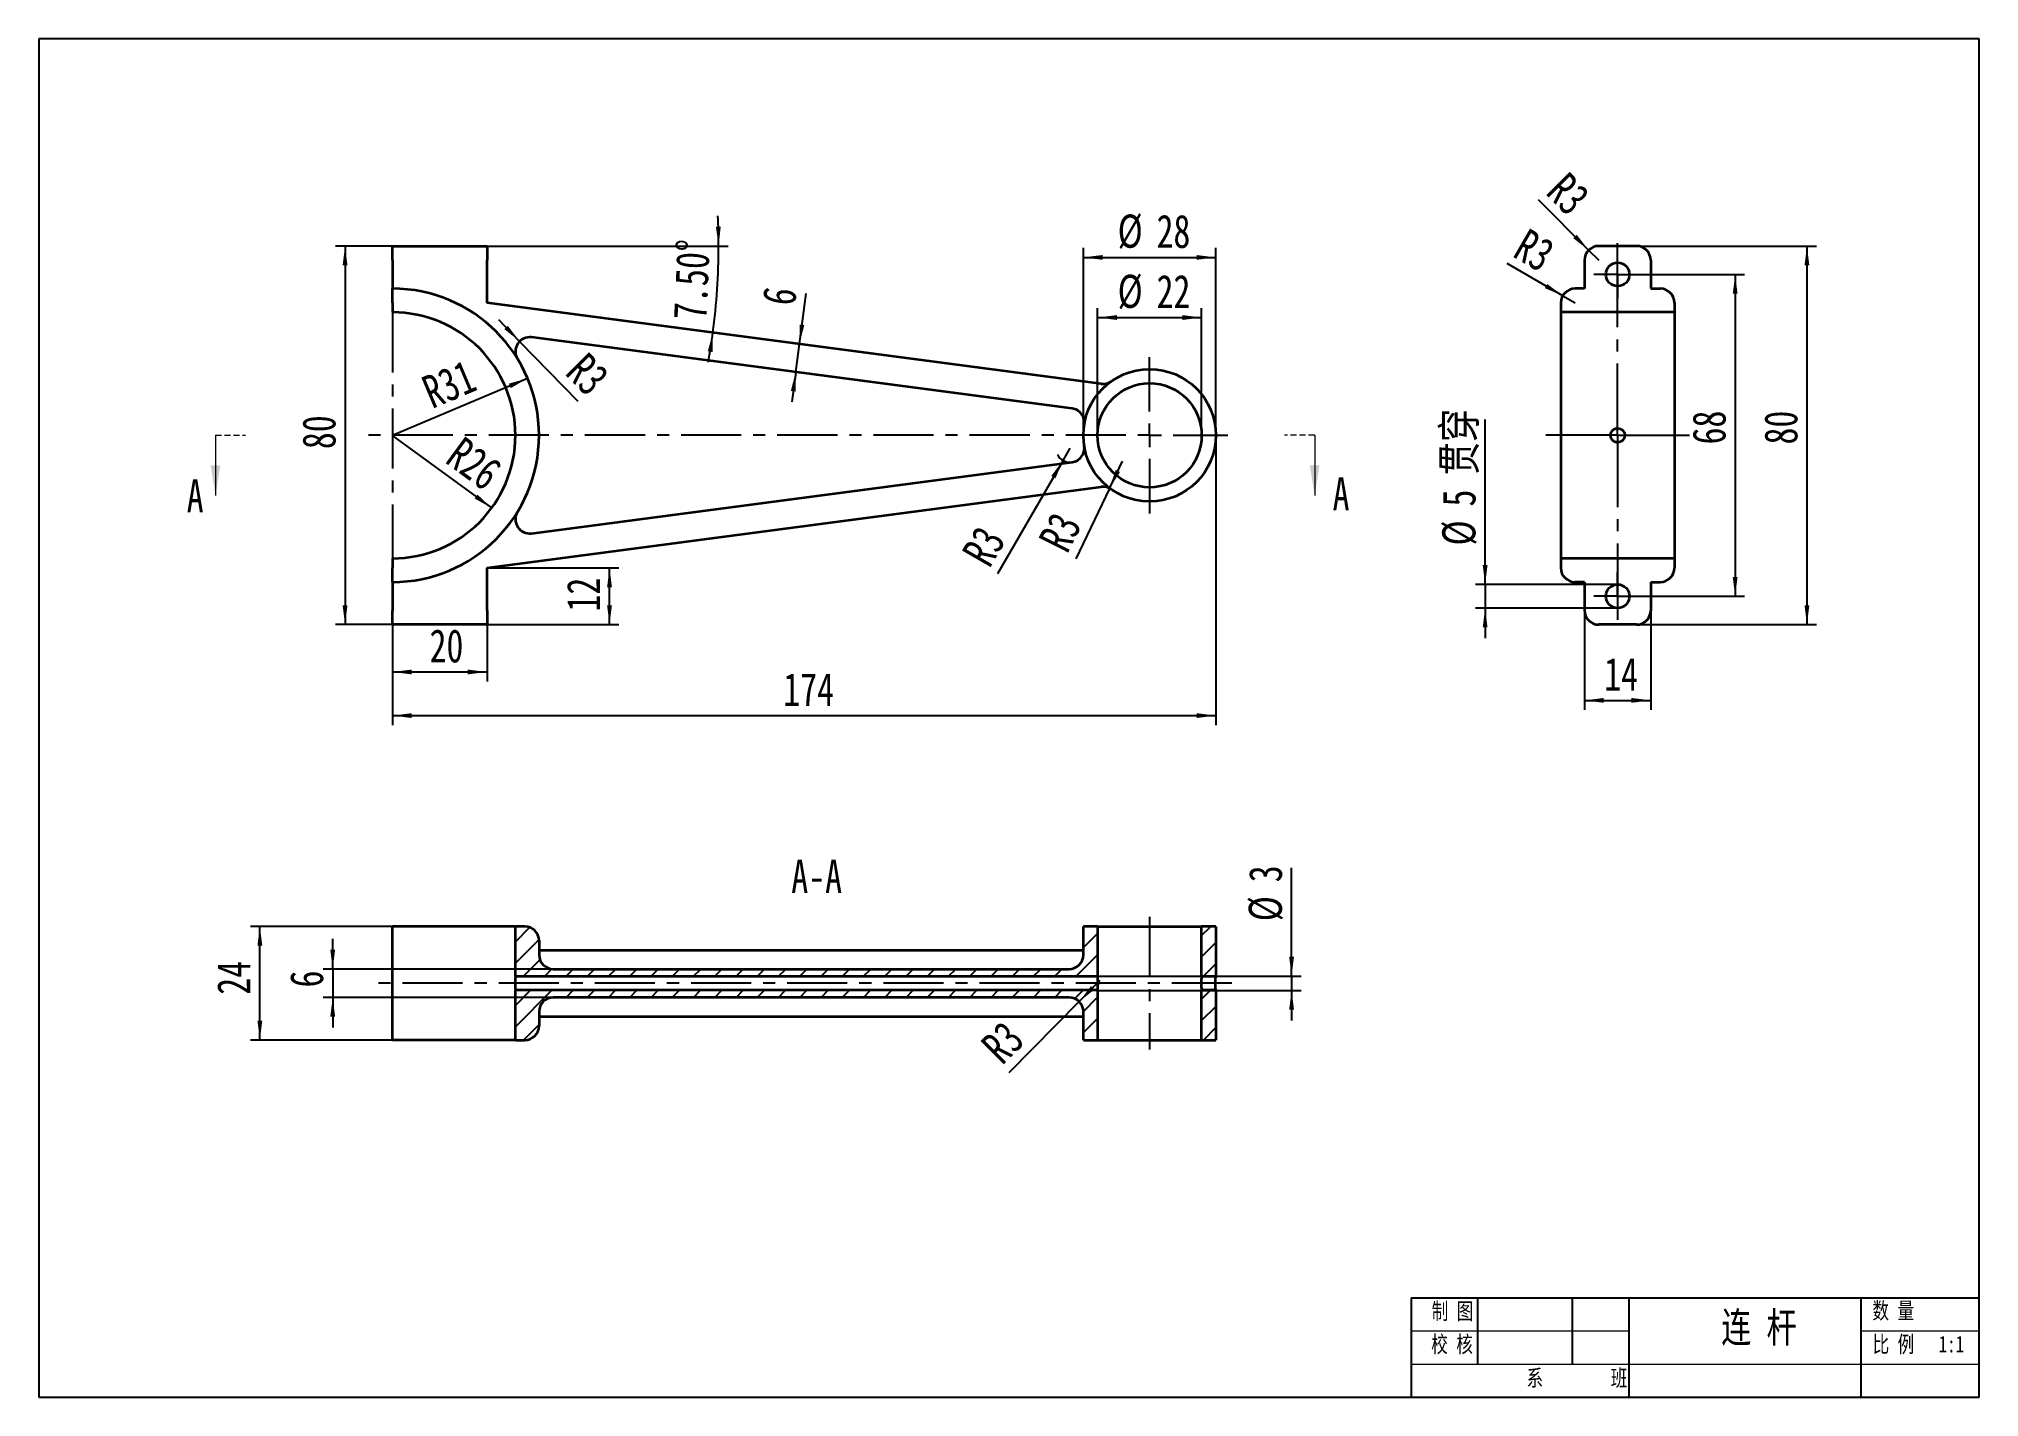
# Model space of a CAD drawing. Header units: millimetres. Extents: x 5 to 415, y 5 to 292.
import ezdxf

# ---------------------------------------------------------------- set-up
doc = ezdxf.new("R2010")
doc.units = ezdxf.units.MM
doc.linetypes.add('CENTERX2', pattern=[20.32, 12.7, -2.54, 2.54, -2.54])
doc.linetypes.add('HIDDEN', pattern=[1.905, 1.27, -0.635])
for name, color, linetype in [('中心线', 6, 'CENTERX2'), ('剖面线', 1, 'Continuous'), ('尺寸', 7, 'Continuous')]:
    doc.layers.add(name, color=color, linetype=linetype)
doc.layers.add('轮廓', color=4, linetype='Continuous', lineweight=35)
doc.styles.add('SLDTEXTSTYLE0', font='HYSWLONGFANGSONG.TTF', dxfattribs={"bigfont": 'bigfont'})
doc.styles.add('SLDTEXTSTYLE1', font='HYSWLONGFANGSONG.TTF')
doc.dimstyles.new('SLDDIMSTYLE0', dxfattribs={"dimtxt": 7, "dimasz": 4.08, "dimexe": 0, "dimexo": 0.0625, "dimgap": 1.75, "dimtad": 2, "dimdec": 1, "dimrnd": 1e-09, "dimzin": 12, "dimdsep": 46, "dimtxsty": 'SLDTEXTSTYLE1', "dimsah": 1, "dimcen": 0.09, "dimadec": 0, "dimazin": 3, "dimtfac": 1, "dimtdec": 1, "dimtofl": 0, "dimtmove": 0, "dimatfit": 3, "dimfxl": 0, "dimfrac": 2, "dimtolj": 1, "dimtzin": 12, "dimarcsym": 0})
doc.dimstyles.new('SLDDIMSTYLE1', dxfattribs={"dimtxt": 7, "dimasz": 4.08, "dimexe": 0, "dimexo": 0.0625, "dimgap": 1.75, "dimtad": 2, "dimdec": 1, "dimrnd": 1e-09, "dimzin": 12, "dimdsep": 46, "dimtxsty": 'SLDTEXTSTYLE1', "dimsah": 1, "dimcen": 0, "dimadec": 0, "dimazin": 3, "dimtfac": 1, "dimtdec": 1, "dimtofl": 0, "dimtmove": 0, "dimatfit": 3, "dimfxl": 0, "dimfrac": 2, "dimtolj": 1, "dimtzin": 12, "dimarcsym": 0})
doc.dimstyles.new('SLDDIMSTYLE2', dxfattribs={"dimtxt": 7, "dimasz": 4.08, "dimexe": 0, "dimexo": 0.0625, "dimgap": 1.75, "dimtad": 2, "dimdec": 4, "dimzin": 4, "dimdsep": 46, "dimtxsty": 'SLDTEXTSTYLE1', "dimsah": 1, "dimcen": 0.09, "dimazin": 1, "dimtfac": 1, "dimtofl": 0, "dimtmove": 0, "dimatfit": 3, "dimfxl": 0, "dimfrac": 2, "dimtolj": 1, "dimtzin": 12, "dimarcsym": 0})
doc.dimstyles.new('SLDDIMSTYLE3', dxfattribs={"dimtxt": 7, "dimasz": 4.08, "dimexe": 0, "dimexo": 0.0625, "dimgap": 1.75, "dimtad": 2, "dimdec": 1, "dimrnd": 1e-09, "dimzin": 12, "dimdsep": 46, "dimtxsty": 'SLDTEXTSTYLE1', "dimsah": 1, "dimcen": 0.09, "dimadec": 0, "dimazin": 3, "dimtfac": 1, "dimtdec": 1, "dimtmove": 0, "dimatfit": 0, "dimfxl": 0, "dimfrac": 2, "dimtolj": 1, "dimtzin": 12, "dimarcsym": 0})
doc.dimstyles.new('SLDDIMSTYLE4', dxfattribs={"dimtxt": 7, "dimasz": 4.08, "dimexe": 0, "dimexo": 0.0625, "dimgap": 1.75, "dimtad": 2, "dimdec": 1, "dimrnd": 1e-09, "dimzin": 12, "dimdsep": 46, "dimtxsty": 'SLDTEXTSTYLE1', "dimsah": 1, "dimcen": 0, "dimadec": 0, "dimazin": 3, "dimtfac": 1, "dimtdec": 1, "dimtofl": 0, "dimtmove": 1, "dimatfit": 3, "dimfxl": 0, "dimfrac": 2, "dimtolj": 1, "dimtzin": 12, "dimarcsym": 0})

# ---------------------------------------------------------------- blocks, each defined once
blk = doc.blocks.new('_D')
at = {"layer": '尺寸'}
for p, q in [((253.71, 208.22), (253.71, 147.01)), ((79.71, 168.22), (79.71, 147.01)), ((79.71, 149.01), (253.71, 149.01))]:
    blk.add_line(p, q, dxfattribs=at)
for points in [[(79.71, 149.01), (83.79, 148.5), (83.79, 149.51)], [(253.71, 149.01), (249.63, 149.51), (249.63, 148.5)]]:
    blk.add_solid(points, dxfattribs=at)
at = {"layer": '尺寸', "insert": (162.31, 158.03), "char_height": 7, "attachment_point": 1, "style": 'SLDTEXTSTYLE1'}
blk.add_mtext('174', dxfattribs=at)
blk = doc.blocks.new('_D_1')
at = {"layer": '尺寸'}
for p, q in [((79.71, 248.22), (67.71, 248.22)), ((69.71, 248.22), (69.71, 168.22)), ((79.71, 168.22), (67.71, 168.22))]:
    blk.add_line(p, q, dxfattribs=at)
for points in [[(69.71, 248.22), (69.2, 244.14), (70.22, 244.14)], [(69.71, 168.22), (70.22, 172.3), (69.2, 172.3)]]:
    blk.add_solid(points, dxfattribs=at)
at = {"layer": '尺寸', "insert": (60.68, 205.31), "char_height": 7, "attachment_point": 1, "rotation": 90, "style": 'SLDTEXTSTYLE1'}
blk.add_mtext('80', dxfattribs=at)
blk = doc.blocks.new('_D_2')
at = {"layer": '尺寸'}
for p, q in [((79.71, 168.22), (79.71, 156.22)), ((99.71, 168.22), (99.71, 156.22)), ((79.71, 158.22), (99.71, 158.22))]:
    blk.add_line(p, q, dxfattribs=at)
for points in [[(79.71, 158.22), (83.79, 157.72), (83.79, 158.73)], [(99.71, 158.22), (95.63, 158.73), (95.63, 157.72)]]:
    blk.add_solid(points, dxfattribs=at)
at = {"layer": '尺寸', "insert": (87.57, 167.25), "char_height": 7, "attachment_point": 1, "style": 'SLDTEXTSTYLE1'}
blk.add_mtext('20', dxfattribs=at)
blk = doc.blocks.new('_D_3')
at = {"layer": '尺寸'}
blk.add_line((100.69, 192.87), (79.71, 208.22), dxfattribs=at)
blk.add_solid([(100.69, 192.87), (97.7, 195.69), (97.1, 194.87)], dxfattribs=at)
at = {"layer": '尺寸', "insert": (94.71, 208.27), "char_height": 7, "attachment_point": 1, "rotation": 323.8117, "style": 'SLDTEXTSTYLE1'}
blk.add_mtext('R26', dxfattribs=at)
blk = doc.blocks.new('_D_4')
at = {"layer": '尺寸'}
blk.add_line((108.28, 220.25), (79.71, 208.22), dxfattribs=at)
blk.add_solid([(108.28, 220.25), (104.32, 219.14), (104.71, 218.2)], dxfattribs=at)
at = {"layer": '尺寸', "insert": (85.37, 220.22), "char_height": 7, "attachment_point": 1, "rotation": 22.8328, "style": 'SLDTEXTSTYLE1'}
blk.add_mtext('R31', dxfattribs=at)
blk = doc.blocks.new('_D_5')
at = {"layer": '尺寸'}
blk.add_line((99.71, 248.22), (150.64, 248.22), dxfattribs=at)
for start, end in [(0, 2.5969), (352.5, 0), (349.9031, 352.5)]:
    blk.add_arc((8.56, 248.22), 140.08, start, end, dxfattribs=at)
for points in [[(148.64, 248.22), (149.09, 252.31), (148.07, 252.3)], [(147.44, 229.94), (146.35, 225.98), (147.35, 225.83)]]:
    blk.add_solid(points, dxfattribs=at)
at = {"layer": '尺寸', "insert": (139.03, 232.85), "char_height": 7, "attachment_point": 1, "rotation": 87.2931, "style": 'SLDTEXTSTYLE1'}
blk.add_mtext('7.50°', dxfattribs=at)
blk = doc.blocks.new('_D_6')
at = {"layer": '尺寸'}
for p, q in [((99.71, 180.22), (127.59, 180.22)), ((125.59, 168.22), (125.59, 180.22)), ((99.71, 168.22), (127.59, 168.22))]:
    blk.add_line(p, q, dxfattribs=at)
for points in [[(125.59, 180.22), (125.08, 176.14), (126.1, 176.14)], [(125.59, 168.22), (126.1, 172.3), (125.08, 172.3)]]:
    blk.add_solid(points, dxfattribs=at)
at = {"layer": '尺寸', "insert": (116.57, 171), "char_height": 7, "attachment_point": 1, "rotation": 90, "style": 'SLDTEXTSTYLE1'}
blk.add_mtext('12', dxfattribs=at)
blk = doc.blocks.new('_D_7')
at = {"layer": '尺寸'}
for p, q in [((165.72, 227.53), (167.12, 238.17)), ((164.93, 221.58), (165.72, 227.53)), ((164.93, 221.58), (164.1, 215.29))]:
    blk.add_line(p, q, dxfattribs=at)
for points in [[(165.72, 227.53), (166.75, 231.51), (165.75, 231.64)], [(164.93, 221.58), (163.9, 217.61), (164.9, 217.47)]]:
    blk.add_solid(points, dxfattribs=at)
at = {"layer": '尺寸', "insert": (157.77, 236.31), "char_height": 7, "attachment_point": 1, "rotation": 82.5, "style": 'SLDTEXTSTYLE1'}
blk.add_mtext('6', dxfattribs=at)
blk = doc.blocks.new('_D_8')
at = {"layer": '尺寸'}
for q in [(102.17, 232.63), (118.88, 215.44)]:
    blk.add_line((106.59, 228.08), q, dxfattribs=at)
blk.add_solid([(106.59, 228.08), (104.11, 231.36), (103.38, 230.65)], dxfattribs=at)
at = {"layer": '尺寸', "insert": (120.92, 226.16), "char_height": 7, "attachment_point": 1, "rotation": 315, "style": 'SLDTEXTSTYLE1'}
blk.add_mtext('R3', dxfattribs=at)
blk = doc.blocks.new('_D_9')
at = {"layer": '尺寸'}
for p, q in [((228.71, 208.22), (228.71, 235.11)), ((250.71, 208.22), (250.71, 235.11)), ((228.71, 233.11), (250.71, 233.11))]:
    blk.add_line(p, q, dxfattribs=at)
for points in [[(228.71, 233.11), (232.79, 232.6), (232.79, 233.62)], [(250.71, 233.11), (246.63, 233.62), (246.63, 232.6)]]:
    blk.add_solid(points, dxfattribs=at)
at = {"layer": '尺寸', "char_height": 7, "attachment_point": 1, "style": 'SLDTEXTSTYLE1'}
for s, insert in [('%%c', (232.95, 242.16)), ('22', (241.18, 242.13))]:
    blk.add_mtext(s, dxfattribs=dict(at, insert=insert))
blk = doc.blocks.new('_D_10')
at = {"layer": '尺寸'}
for p, q in [((225.71, 208.22), (225.71, 247.81)), ((253.71, 208.22), (253.71, 247.81)), ((225.71, 245.81), (253.71, 245.81))]:
    blk.add_line(p, q, dxfattribs=at)
for points in [[(225.71, 245.81), (229.79, 245.31), (229.79, 246.32)], [(253.71, 245.81), (249.63, 246.32), (249.63, 245.31)]]:
    blk.add_solid(points, dxfattribs=at)
at = {"layer": '尺寸', "char_height": 7, "attachment_point": 1, "style": 'SLDTEXTSTYLE1'}
for s, insert in [('%%c', (232.95, 254.87)), ('28', (241.18, 254.84))]:
    blk.add_mtext(s, dxfattribs=dict(at, insert=insert))
blk = doc.blocks.new('_D_11')
at = {"layer": '尺寸'}
for q in [(222.92, 205.52), (207.59, 178.96)]:
    blk.add_line((221.42, 202.93), q, dxfattribs=at)
blk.add_arc((222.92, 205.52), 3, 206.3099, 277.5, dxfattribs=at)
blk.add_solid([(221.42, 202.93), (218.94, 199.65), (219.82, 199.14)], dxfattribs=at)
at = {"layer": '尺寸', "insert": (199.82, 183.45), "char_height": 7, "attachment_point": 1, "rotation": 60, "style": 'SLDTEXTSTYLE1'}
blk.add_mtext('R3', dxfattribs=at)
blk = doc.blocks.new('_D_12')
at = {"layer": '尺寸'}
for q in [(233.98, 202.75), (224.11, 182.11)]:
    blk.add_line((231.24, 197.02), q, dxfattribs=at)
blk.add_solid([(231.24, 197.02), (233.46, 200.48), (232.54, 200.92)], dxfattribs=at)
at = {"layer": '尺寸', "insert": (216.04, 186.14), "char_height": 7, "attachment_point": 1, "rotation": 63.4262, "style": 'SLDTEXTSTYLE1'}
blk.add_mtext('R3', dxfattribs=at)
blk = doc.blocks.new('SW_CENTERMARKSYMBOL_0')
at = {"layer": '中心线', "color": 0}
for p, q in [((0, 5), (0, 16.5)), ((-5, 0), (-167.01, 0)), ((0, 0), (-2.5, 0)), ((0, 0), (0, 2.5)), ((0, 0), (0, -2.5)), ((0, 0), (2.5, 0)), ((5, 0), (16.5, 0)), ((0, -5), (0, -16.5))]:
    blk.add_line(p, q, dxfattribs=at)
blk = doc.blocks.new('_D_13')
at = {"layer": '尺寸'}
for q in [(315.23, 244.52), (329.6, 236.22)]:
    blk.add_line((327.01, 237.72), q, dxfattribs=at)
blk.add_solid([(327.01, 237.72), (323.73, 240.2), (323.22, 239.32)], dxfattribs=at)
at = {"layer": '尺寸', "insert": (319.65, 252.17), "char_height": 7, "attachment_point": 1, "rotation": 330, "style": 'SLDTEXTSTYLE1'}
blk.add_mtext('R3', dxfattribs=at)
blk = doc.blocks.new('_D_14')
at = {"layer": '尺寸'}
for q in [(321.85, 257.98), (334.6, 245.22)]:
    blk.add_line((332.48, 247.35), q, dxfattribs=at)
blk.add_solid([(332.48, 247.35), (329.96, 250.59), (329.24, 249.87)], dxfattribs=at)
at = {"layer": '尺寸', "insert": (328.12, 264.25), "char_height": 7, "attachment_point": 1, "rotation": 315, "style": 'SLDTEXTSTYLE1'}
blk.add_mtext('R3', dxfattribs=at)
blk = doc.blocks.new('_D_15')
at = {"layer": '尺寸'}
for p, q in [((342.6, 248.22), (380.6, 248.22)), ((378.6, 248.22), (378.6, 168.22)), ((342.6, 168.22), (380.6, 168.22))]:
    blk.add_line(p, q, dxfattribs=at)
for points in [[(378.6, 248.22), (378.1, 244.14), (379.11, 244.14)], [(378.6, 168.22), (379.11, 172.3), (378.1, 172.3)]]:
    blk.add_solid(points, dxfattribs=at)
at = {"layer": '尺寸', "insert": (369.58, 206.29), "char_height": 7, "attachment_point": 1, "rotation": 90, "style": 'SLDTEXTSTYLE1'}
blk.add_mtext('80', dxfattribs=at)
blk = doc.blocks.new('_D_16')
at = {"layer": '尺寸'}
for p, q in [((343.6, 242.22), (365.44, 242.22)), ((363.44, 242.22), (363.44, 174.22)), ((343.6, 174.22), (365.44, 174.22))]:
    blk.add_line(p, q, dxfattribs=at)
for points in [[(363.44, 242.22), (362.93, 238.14), (363.94, 238.14)], [(363.44, 174.22), (363.94, 178.3), (362.93, 178.3)]]:
    blk.add_solid(points, dxfattribs=at)
at = {"layer": '尺寸', "insert": (354.41, 206.3), "char_height": 7, "attachment_point": 1, "rotation": 90, "style": 'SLDTEXTSTYLE1'}
blk.add_mtext('68', dxfattribs=at)
blk = doc.blocks.new('_D_17')
at = {"layer": '尺寸'}
for p, q in [((331.6, 171.22), (331.6, 150.22)), ((345.6, 171.22), (345.6, 150.22)), ((331.6, 152.22), (345.6, 152.22))]:
    blk.add_line(p, q, dxfattribs=at)
for points in [[(331.6, 152.22), (335.68, 151.72), (335.68, 152.73)], [(345.6, 152.22), (341.52, 152.73), (341.52, 151.72)]]:
    blk.add_solid(points, dxfattribs=at)
at = {"layer": '尺寸', "insert": (335.77, 161.25), "char_height": 7, "attachment_point": 1, "style": 'SLDTEXTSTYLE1'}
blk.add_mtext('14', dxfattribs=at)
blk = doc.blocks.new('_D_18')
at = {"layer": '尺寸'}
for p, q in [((310.6, 176.72), (310.6, 211.55)), ((338.6, 176.72), (308.6, 176.72)), ((310.6, 176.72), (310.6, 171.72)), ((338.6, 171.72), (308.6, 171.72)), ((310.6, 171.72), (310.6, 165.37))]:
    blk.add_line(p, q, dxfattribs=at)
for points in [[(310.6, 176.72), (311.11, 180.8), (310.1, 180.8)], [(310.6, 171.72), (310.1, 167.64), (311.11, 167.64)]]:
    blk.add_solid(points, dxfattribs=at)
at = {"layer": '尺寸', "char_height": 7, "attachment_point": 1, "rotation": 90}
for s, insert, style in [(' 贯穿', (301.58, 196.25), 'SLDTEXTSTYLE0'), ('5', (301.58, 193.18), 'SLDTEXTSTYLE1'), ('%%c', (301.55, 184.95), 'SLDTEXTSTYLE1')]:
    blk.add_mtext(s, dxfattribs=dict(at, insert=insert, style=style))
blk = doc.blocks.new('SW_CENTERMARKSYMBOL_1')
at = {"layer": '中心线', "color": 0}
for p, q in [((0, 2.5), (0, 5)), ((-2.5, 0), (-5, 0)), ((0, 0), (-2.5, 0)), ((0, 0), (0, 2.5)), ((0, 0), (0, -2.5)), ((0, 0), (2.5, 0)), ((2.5, 0), (5, 0)), ((0, -2.5), (0, -5))]:
    blk.add_line(p, q, dxfattribs=at)
blk = doc.blocks.new('SW_CENTERMARKSYMBOL_2')
at = {"layer": '中心线', "color": 0}
for p, q in [((0, 2.5), (0, 5)), ((-2.5, 0), (-5, 0)), ((0, 0), (-2.5, 0)), ((0, 0), (0, 2.5)), ((0, 0), (0, -2.5)), ((0, 0), (2.5, 0)), ((2.5, 0), (5, 0)), ((0, -2.5), (0, -5))]:
    blk.add_line(p, q, dxfattribs=at)
blk = doc.blocks.new('SW_CENTERMARKSYMBOL_3')
at = {"layer": '中心线', "color": 0}
for p, q in [((0, 2.5), (0, 42.06)), ((-2.5, 0), (-15.33, 0)), ((0, 0), (-2.5, 0)), ((0, 0), (0, 2.5)), ((0, 0), (0, -2.5)), ((0, 0), (2.5, 0)), ((2.5, 0), (15.51, 0)), ((0, -2.5), (0, -36.19))]:
    blk.add_line(p, q, dxfattribs=at)
blk = doc.blocks.new('_D_19')
at = {"layer": '尺寸'}
for p, q in [((269.71, 93.96), (269.71, 116.87)), ((228.71, 93.96), (271.71, 93.96)), ((228.71, 90.96), (271.71, 90.96)), ((269.71, 93.96), (269.71, 90.96)), ((269.71, 90.96), (269.71, 84.61))]:
    blk.add_line(p, q, dxfattribs=at)
for points in [[(269.71, 93.96), (270.22, 98.04), (269.2, 98.04)], [(269.71, 90.96), (269.2, 86.88), (270.22, 86.88)]]:
    blk.add_solid(points, dxfattribs=at)
at = {"layer": '尺寸', "char_height": 7, "attachment_point": 1, "rotation": 90, "style": 'SLDTEXTSTYLE1'}
for s, insert in [('3', (260.68, 113.79)), ('%%c', (260.65, 105.56))]:
    blk.add_mtext(s, dxfattribs=dict(at, insert=insert))
blk = doc.blocks.new('_D_20')
at = {"layer": '尺寸'}
for p, q in [((67.1, 95.46), (67.1, 101.81)), ((113.71, 95.46), (65.1, 95.46)), ((67.1, 95.46), (67.1, 89.46)), ((113.71, 89.46), (65.1, 89.46)), ((67.1, 89.46), (67.1, 83.11))]:
    blk.add_line(p, q, dxfattribs=at)
for points in [[(67.1, 95.46), (67.61, 99.54), (66.59, 99.54)], [(67.1, 89.46), (66.59, 85.38), (67.61, 85.38)]]:
    blk.add_solid(points, dxfattribs=at)
at = {"layer": '尺寸', "insert": (58.08, 91.57), "char_height": 7, "attachment_point": 1, "rotation": 90, "style": 'SLDTEXTSTYLE1'}
blk.add_mtext('6', dxfattribs=at)
blk = doc.blocks.new('_D_21')
at = {"layer": '尺寸'}
for q in [(229.29, 93.11), (210, 73.53)]:
    blk.add_line((224.83, 88.58), q, dxfattribs=at)
blk.add_solid([(224.83, 88.58), (228.05, 91.13), (227.33, 91.85)], dxfattribs=at)
at = {"layer": '尺寸', "insert": (203.62, 79.91), "char_height": 7, "attachment_point": 1, "rotation": 45, "style": 'SLDTEXTSTYLE1'}
blk.add_mtext('R3', dxfattribs=at)
blk = doc.blocks.new('_D_22')
at = {"layer": '尺寸'}
for p, q in [((79.71, 104.46), (49.71, 104.46)), ((51.71, 80.46), (51.71, 104.46)), ((79.71, 80.46), (49.71, 80.46))]:
    blk.add_line(p, q, dxfattribs=at)
for points in [[(51.71, 104.46), (51.2, 100.38), (52.22, 100.38)], [(51.71, 80.46), (52.22, 84.54), (51.2, 84.54)]]:
    blk.add_solid(points, dxfattribs=at)
at = {"layer": '尺寸', "insert": (42.68, 90.03), "char_height": 7, "attachment_point": 1, "rotation": 90, "style": 'SLDTEXTSTYLE1'}
blk.add_mtext('24', dxfattribs=at)

msp = doc.modelspace()

# ---------------------------------------------------------------- hatches: boundary and pattern name
at = {"layer": '剖面线'}
h = msp.add_hatch(dxfattribs=at)
h.set_pattern_fill('ANSI31', color=256, style=0)
edge = h.paths.add_edge_path(flags=0)
edge.add_arc((113.70715, 98.46306), 3, 180, 270, ccw=False)
edge.add_line((110.70715, 98.46306), (110.70715, 101.46306))
edge.add_arc((107.70715, 101.46306), 3, 0, 90)
edge.add_line((107.70715, 104.46306), (105.70715, 104.46306))
edge.add_line((105.70715, 104.46306), (105.70715, 93.96306))
edge.add_line((105.70715, 93.96306), (228.70715, 93.96306))
edge.add_line((228.70715, 93.96306), (228.70715, 104.46306))
edge.add_line((228.70715, 104.46306), (225.70715, 104.46306))
edge.add_line((225.70715, 104.46306), (225.70715, 98.46306))
edge.add_arc((222.70715, 98.46306), 3, 270, 360, ccw=False)
edge.add_line((222.70715, 95.46306), (113.70715, 95.46306))
h = msp.add_hatch(dxfattribs=at)
h.set_pattern_fill('ANSI31', color=256, style=0)
h.paths.add_polyline_path([(253.70715, 93.96306), (253.70715, 104.46306), (250.70715, 104.46306), (250.70715, 93.96306)], flags=0)
h = msp.add_hatch(dxfattribs=at)
h.set_pattern_fill('ANSI31', color=256, style=0)
edge = h.paths.add_edge_path(flags=0)
edge.add_arc((113.70715, 86.46306), 3, 90, 180, ccw=False)
edge.add_line((113.70715, 89.46306), (222.70715, 89.46306))
edge.add_arc((222.70715, 86.46306), 3, 0, 90, ccw=False)
edge.add_line((225.70715, 86.46306), (225.70715, 80.46306))
edge.add_line((225.70715, 80.46306), (228.70715, 80.46306))
edge.add_line((228.70715, 80.46306), (228.70715, 90.96306))
edge.add_line((228.70715, 90.96306), (105.70715, 90.96306))
edge.add_line((105.70715, 90.96306), (105.70715, 80.46306))
edge.add_line((105.70715, 80.46306), (107.70715, 80.46306))
edge.add_arc((107.70715, 83.46306), 3, 270, 360)
edge.add_line((110.70715, 83.46306), (110.70715, 86.46306))
h = msp.add_hatch(dxfattribs=at)
h.set_pattern_fill('ANSI31', color=256, style=0)
h.paths.add_polyline_path([(250.70715, 90.96306), (250.70715, 80.46306), (253.70715, 80.46306), (253.70715, 90.96306)], flags=0)

# ---------------------------------------------------------------- linework, layer by layer
at = {"color": 7, "linetype": 'Continuous', "lineweight": 25}
for p, q in [((415, 292), (5, 292)), ((5, 292), (5, 5)), ((415, 5), (415, 292)), ((294.99999, 26), (415, 26)), ((294.99999, 26), (294.99999, 5)), ((308.99999, 26), (308.99999, 12)), ((328.99999, 26), (328.99999, 12)), ((340.98621, 26), (340.99999, 5)), ((390, 26), (390, 5)), ((340.98622, 12), (340.98622, 5)), ((5, 5), (415, 5))]:
    msp.add_line(p, q, dxfattribs=at)
at = {"color": 7, "linetype": 'HIDDEN', "lineweight": 18}
for p, q in [((42.33288, 208.22377), (48.68288, 208.22377)), ((274.58715, 208.22377), (268.23715, 208.22377))]:
    msp.add_line(p, q, dxfattribs=at)
at = {"color": 7, "linetype": 'Continuous', "lineweight": 18}
for p, q in [((42.33288, 208.22377), (42.33288, 195.52377)), ((274.58715, 208.22377), (274.58715, 195.52377)), ((294.99999, 19), (340.9908, 19)), ((390, 19), (415, 19)), ((294.99999, 12), (415, 12))]:
    msp.add_line(p, q, dxfattribs=at)
for points in [[(42.33288, 195.52377), (43.34888, 201.87377), (41.31688, 201.87377)], [(274.58715, 195.52377), (275.60315, 201.87377), (273.57115, 201.87377)]]:
    msp.add_solid(points, dxfattribs=at)
at = {"layer": '中心线'}
for p, q in [((79.70715, 234.22377), (79.70715, 182.22377)), ((239.70715, 106.46306), (239.70715, 78.46306)), ((257.11281, 92.46306), (76.15499, 92.46306))]:
    msp.add_line(p, q, dxfattribs=at)
at = {"layer": '轮廓'}
for p, q in [((79.70715, 248.22377), (99.70715, 248.22377)), ((79.70715, 245.22377), (79.70715, 248.22377)), ((99.70715, 248.22377), (99.70715, 245.22377)), ((342.60419, 248.22377), (334.60419, 248.22377)), ((79.70715, 245.22377), (79.70715, 239.22377)), ((99.70715, 236.22377), (99.70715, 245.22377)), ((331.60419, 245.22377), (331.60419, 239.22377)), ((345.60419, 245.22377), (345.60419, 239.22377)), ((79.70715, 236.22377), (79.70715, 239.22377)), ((331.60419, 239.22377), (329.60419, 239.22377)), ((345.60419, 239.22377), (347.60419, 239.22377)), ((79.70715, 236.22377), (79.70715, 234.22377)), ((229.50808, 219.13515), (99.70715, 236.22377)), ((326.60419, 236.22377), (326.60419, 234.22377)), ((350.60419, 234.22377), (326.60419, 234.22377)), ((326.60419, 234.22377), (326.60419, 182.22377)), ((350.60419, 236.22377), (350.60419, 234.22377)), ((350.60419, 234.22377), (350.60419, 182.22377)), ((223.31461, 213.89876), (109.10589, 228.93463)), ((109.10589, 187.51291), (223.31461, 202.54877)), ((99.70715, 180.22377), (229.50808, 197.31239)), ((79.70715, 182.22377), (79.70715, 180.22377)), ((326.60419, 182.22377), (326.60419, 180.22377)), ((350.60419, 182.22377), (326.60419, 182.22377)), ((350.60419, 182.22377), (350.60419, 180.22377)), ((79.70715, 177.22377), (79.70715, 180.22377)), ((79.70715, 177.22377), (79.70715, 171.22377)), ((99.70715, 171.22377), (99.70715, 180.22377)), ((331.60419, 177.22377), (329.60419, 177.22377)), ((331.60419, 177.22377), (331.60419, 171.22377)), ((345.60419, 177.22377), (347.60419, 177.22377)), ((345.60419, 177.22377), (345.60419, 171.22377)), ((79.70715, 168.22377), (79.70715, 171.22377)), ((99.70715, 168.22377), (79.70715, 168.22377)), ((99.70715, 171.22377), (99.70715, 168.22377)), ((342.60419, 168.22377), (334.60419, 168.22377)), ((79.70715, 80.46306), (79.70715, 104.46306)), ((105.70715, 104.46306), (79.70715, 104.46306)), ((105.70715, 93.96306), (105.70715, 104.46306)), ((107.70715, 104.46306), (105.70715, 104.46306)), ((225.70715, 98.46306), (225.70715, 104.46306)), ((228.70715, 104.46306), (225.70715, 104.46306)), ((228.70715, 104.46306), (228.70715, 93.96306)), ((228.70715, 104.46306), (250.70715, 104.46306)), ((250.70715, 93.96306), (250.70715, 104.46306)), ((253.70715, 104.46306), (250.70715, 104.46306)), ((253.70715, 104.46306), (253.70715, 93.96306)), ((110.70715, 101.46306), (110.70715, 98.46306)), ((110.70715, 99.46306), (223.31461, 99.46306)), ((223.31461, 99.46306), (225.70715, 99.46306)), ((113.70715, 95.46306), (222.70715, 95.46306)), ((105.70715, 93.96306), (228.70715, 93.96306)), ((228.70715, 90.96306), (105.70715, 90.96306)), ((105.70715, 80.46306), (105.70715, 90.96306)), ((228.70715, 90.96306), (228.70715, 80.46306)), ((250.70715, 93.96306), (253.70715, 93.96306)), ((250.70715, 80.46306), (250.70715, 90.96306)), ((253.70715, 90.96306), (250.70715, 90.96306)), ((253.70715, 90.96306), (253.70715, 80.46306)), ((110.70715, 86.46306), (110.70715, 83.46306)), ((222.70715, 89.46306), (113.70715, 89.46306)), ((225.70715, 80.46306), (225.70715, 86.46306)), ((110.70715, 85.46306), (223.31461, 85.46306)), ((223.31461, 85.46306), (225.70715, 85.46306)), ((105.70715, 80.46306), (79.70715, 80.46306)), ((105.70715, 80.46306), (107.70715, 80.46306)), ((225.70715, 80.46306), (228.70715, 80.46306)), ((228.70715, 80.46306), (250.70715, 80.46306)), ((250.70715, 80.46306), (253.70715, 80.46306))]:
    msp.add_line(p, q, dxfattribs=at)
for centre, radius in [((338.60419, 242.22377), 2.5), ((239.70715, 208.22377), 14), ((239.70715, 208.22377), 11), ((338.60419, 174.22377), 2.5)]:
    msp.add_circle(centre, radius, dxfattribs=at)
for centre, radius, start, end in [((334.60419, 245.22377), 3, 90, 180), ((342.60419, 245.22377), 3, 0, 90), ((79.70715, 208.22377), 31, 270, 90), ((329.60419, 236.22377), 3, 90, 180), ((347.60419, 236.22377), 3, 0, 90), ((79.70715, 208.22377), 26, 270, 90), ((108.71431, 225.96029), 3, 82.5, 211.4438316), ((229.89966, 222.10949), 3, 262.5, 305.23358), ((222.92304, 210.92443), 3, 350.8591306, 82.5), ((222.92304, 205.52311), 3, 277.5, 9.1408694), ((229.89966, 194.33805), 3, 54.76642, 97.5), ((108.71431, 190.48725), 3, 148.5561684, 277.5), ((329.60419, 180.22377), 3, 180, 270), ((347.60419, 180.22377), 3, 270, 0), ((334.60419, 171.22377), 3, 180, 270), ((342.60419, 171.22377), 3, 270, 0), ((107.70715, 101.46306), 3, 0, 90), ((113.70715, 98.46306), 3, 180, 270), ((222.70715, 98.46306), 3, 270, 0), ((113.70715, 86.46306), 3, 90, 180), ((222.70715, 86.46306), 3, 0, 90), ((107.70715, 83.46306), 3, 270, 0)]:
    msp.add_arc(centre, radius, start, end, dxfattribs=at)
for points, knots in [([(340.10419, 208.22377), (340.10419, 208.32289), (340.09446, 208.42035), (340.05635, 208.61208), (340.0275, 208.70735), (339.9522, 208.88899), (339.90613, 208.97514), (339.79728, 209.13818), (339.73393, 209.21536), (339.52638, 209.42287), (339.35907, 209.53462), (338.9981, 209.68425), (338.80069, 209.72366), (338.50715, 209.72382), (338.40776, 209.71408), (338.21537, 209.67582), (338.12185, 209.6475), (337.94023, 209.5724), (337.8524, 209.52545), (337.68986, 209.41689), (337.61409, 209.35492), (337.40396, 209.145), (337.29388, 208.97993), (337.18087, 208.70734), (337.15248, 208.61384), (337.11407, 208.42163), (337.10423, 208.32221), (337.10412, 208.02851), (337.14336, 207.83115), (337.29269, 207.47002), (337.40434, 207.30257), (337.61158, 207.09492), (337.68866, 207.03154), (337.85171, 206.92247), (337.93781, 206.87633), (338.11921, 206.80094), (338.21458, 206.77196), (338.40633, 206.73367), (338.50372, 206.72387), (338.80063, 206.72357), (338.99539, 206.76236), (339.26825, 206.87517), (339.35445, 206.92119), (339.51747, 207.02982), (339.59474, 207.09311), (339.80255, 207.30058), (339.91438, 207.46774), (340.06433, 207.82859), (340.10419, 208.02553), (340.10419, 208.22377)], [0, 0, 0, 0, 0.03125, 0.03125, 0.0625, 0.0625, 0.09375, 0.09375, 0.125, 0.125, 0.1875, 0.1875, 0.25, 0.25, 0.28125, 0.28125, 0.3125, 0.3125, 0.34375, 0.34375, 0.375, 0.375, 0.4375, 0.4375, 0.46875, 0.46875, 0.5, 0.5, 0.5625, 0.5625, 0.625, 0.625, 0.65625, 0.65625, 0.6875, 0.6875, 0.71875, 0.71875, 0.75, 0.75, 0.8125, 0.8125, 0.84375, 0.84375, 0.875, 0.875, 0.9375, 0.9375, 1, 1, 1, 1]), ([(105.70715, 93.96306), (105.70715, 93.96306), (105.7048, 93.92376), (105.69684, 93.77434), (105.69118, 93.66265), (105.68271, 93.45537), (105.67985, 93.37829), (105.67461, 93.21524), (105.67223, 93.12913), (105.66821, 92.94773), (105.66658, 92.85237), (105.66442, 92.66064), (105.66385, 92.56325), (105.66383, 92.26637), (105.66616, 92.07164), (105.67218, 91.79883), (105.67456, 91.71265), (105.67978, 91.54966), (105.68265, 91.47241), (105.69112, 91.26464), (105.69678, 91.15283), (105.70477, 91.00291), (105.70715, 90.96306), (105.70715, 90.96306)], [0, 0, 0, 0, 0.125, 0.125, 0.25, 0.25, 0.3125, 0.3125, 0.375, 0.375, 0.4375, 0.4375, 0.5, 0.5, 0.625, 0.625, 0.6875, 0.6875, 0.75, 0.75, 0.875, 0.875, 1, 1, 1, 1]), ([(228.70715, 90.96306), (228.70715, 90.96306), (228.70849, 90.97281), (228.7136, 91.01099), (228.71743, 91.0399), (228.72693, 91.11524), (228.73256, 91.16134), (228.74494, 91.27021), (228.75173, 91.3335), (228.77181, 91.54087), (228.78526, 91.70807), (228.80427, 92.069), (228.80989, 92.26658), (228.80991, 92.56047), (228.80855, 92.65999), (228.80337, 92.85247), (228.79958, 92.94603), (228.78524, 93.21866), (228.77196, 93.38375), (228.75164, 93.59359), (228.74498, 93.65555), (228.73263, 93.76416), (228.72689, 93.81117), (228.7174, 93.88642), (228.71364, 93.91482), (228.7085, 93.95324), (228.70715, 93.96306), (228.70715, 93.96306)], [0, 0, 0, 0, 0.0625, 0.0625, 0.125, 0.125, 0.1875, 0.1875, 0.25, 0.25, 0.375, 0.375, 0.5, 0.5, 0.5625, 0.5625, 0.625, 0.625, 0.75, 0.75, 0.8125, 0.8125, 0.875, 0.875, 0.9375, 0.9375, 1, 1, 1, 1]), ([(250.70715, 93.96306), (250.70715, 93.96306), (250.70581, 93.95331), (250.7007, 93.91513), (250.69687, 93.88623), (250.68737, 93.81088), (250.68174, 93.76479), (250.66935, 93.65592), (250.66257, 93.59262), (250.64248, 93.38526), (250.62903, 93.21806), (250.61003, 92.85712), (250.60441, 92.65955), (250.60439, 92.36566), (250.60575, 92.26614), (250.61093, 92.07366), (250.61471, 91.9801), (250.62905, 91.70747), (250.64233, 91.54238), (250.66266, 91.33254), (250.66932, 91.27057), (250.68166, 91.16197), (250.6874, 91.11496), (250.6969, 91.03971), (250.70066, 91.01131), (250.7058, 90.97288), (250.70715, 90.96306), (250.70715, 90.96306)], [0, 0, 0, 0, 0.0625, 0.0625, 0.125, 0.125, 0.1875, 0.1875, 0.25, 0.25, 0.375, 0.375, 0.5, 0.5, 0.5625, 0.5625, 0.625, 0.625, 0.75, 0.75, 0.8125, 0.8125, 0.875, 0.875, 0.9375, 0.9375, 1, 1, 1, 1]), ([(253.70715, 90.96306), (253.70715, 90.96306), (253.70609, 90.9728), (253.70208, 91.01096), (253.69908, 91.03984), (253.69162, 91.11517), (253.6872, 91.16126), (253.67748, 91.27013), (253.67215, 91.33346), (253.65639, 91.54093), (253.64585, 91.70819), (253.63096, 92.06917), (253.62657, 92.26669), (253.62655, 92.56043), (253.62762, 92.65989), (253.63167, 92.85234), (253.63463, 92.94588), (253.64212, 93.12758), (253.64664, 93.21532), (253.65635, 93.37778), (253.66158, 93.45355), (253.67222, 93.5936), (253.67745, 93.65561), (253.68714, 93.76422), (253.69164, 93.81121), (253.6991, 93.88647), (253.70205, 93.91485), (253.70609, 93.95325), (253.70715, 93.96306), (253.70715, 93.96306)], [0, 0, 0, 0, 0.0625, 0.0625, 0.125, 0.125, 0.1875, 0.1875, 0.25, 0.25, 0.375, 0.375, 0.5, 0.5, 0.5625, 0.5625, 0.625, 0.625, 0.6875, 0.6875, 0.75, 0.75, 0.8125, 0.8125, 0.875, 0.875, 0.9375, 0.9375, 1, 1, 1, 1])]:
    msp.add_open_spline(points, degree=3, knots=knots, dxfattribs=at)

# ---------------------------------------------------------------- block references
at = {"layer": '中心线'}
for name, p in [('SW_CENTERMARKSYMBOL_3', (338.60419, 208.22377)), ('SW_CENTERMARKSYMBOL_2', (338.60419, 242.22377)), ('SW_CENTERMARKSYMBOL_0', (239.70715, 208.22377)), ('SW_CENTERMARKSYMBOL_1', (338.60419, 174.22377))]:
    msp.add_blockref(name, p, dxfattribs=at)

# ---------------------------------------------------------------- texts
at = {"color": 7, "linetype": 'Continuous', "char_height": 7, "attachment_point": 1, "style": 'SLDTEXTSTYLE1'}
for insert in [(36.24954, 198.94587), (278.37378, 199.38213)]:
    msp.add_mtext('A', dxfattribs=dict(at, insert=insert))
at = {"color": 7, "linetype": 'Continuous', "lineweight": 18, "attachment_point": 2}
for s, insert, char_height, style in [('A-A', (169.36131, 118.55043), 7, 'SLDTEXTSTYLE1'), ('制 图', (303.71246, 24.94384), 3.5, 'SLDTEXTSTYLE0'), ('数 量', (396.8367, 25.04864), 3.5, 'SLDTEXTSTYLE0'), ('连 杆', (368.45248, 22.94192), 6.35, 'SLDTEXTSTYLE0'), ('校 核', (303.6128, 17.95256), 3.5, 'SLDTEXTSTYLE0'), ('比 例', (396.88167, 17.95256), 3.5, 'SLDTEXTSTYLE0'), ('1:1', (409.12307, 17.96714), 3.5, 'SLDTEXTSTYLE1'), ('系        班', (330.0121, 10.81413), 3.5, 'SLDTEXTSTYLE0')]:
    msp.add_mtext(s, dxfattribs=dict(at, insert=insert, char_height=char_height, style=style))

# ---------------------------------------------------------------- dimensions: what is measured, and where the dimension line sits
at = {"layer": '尺寸'}
for center, mpoint, dimstyle, picture, middle in [((334.60419, 245.22377), (332.48287, 247.34509), 'SLDDIMSTYLE1', '_D_14', (323.61376, 256.21422)), ((329.60419, 236.22377), (327.00611, 237.72377), 'SLDDIMSTYLE1', '_D_13', (317.35348, 243.29673)), ((108.71431, 225.96029), (106.59299, 228.08161), 'SLDDIMSTYLE4', '_D_8', (117.3826, 217.29202)), ((79.70715, 208.22377), (108.27803, 220.25309), 'SLDDIMSTYLE1', '_D_4', (93.58863, 214.06836)), ((79.70715, 208.22377), (100.69124, 192.8723), 'SLDDIMSTYLE1', '_D_3', (93.58863, 198.06842)), ((222.92304, 205.52311), (221.42304, 202.92503), 'SLDDIMSTYLE1', '_D_11', (208.95827, 181.33542)), ((229.89966, 194.33805), (231.24171, 197.02113), 'SLDDIMSTYLE4', '_D_12', (224.88239, 184.30735)), ((222.70715, 86.46306), (224.82847, 88.58438), 'SLDDIMSTYLE4', '_D_21', (211.65444, 75.41035))]:
    dim = msp.add_radius_dim(center=center, mpoint=mpoint, dimstyle=dimstyle, dxfattribs=at)
    dim.commit()
    dim.dimension.update_dxf_attribs({"geometry": picture, "text_midpoint": middle, "dimtype": 164})
dim = msp.add_angular_dim_2l(base=(148.33861, 239.06207), line1=((99.70715, 236.22377), (229.50808, 219.13515)), line2=((79.70715, 248.22377), (99.70715, 248.22377)), dimstyle='SLDDIMSTYLE2', dxfattribs=at)
dim.commit()
dim.dimension.update_dxf_attribs({"geometry": '_D_5', "text_midpoint": (148.48223, 241.60816), "dimtype": 162})
for base, p1, p2, picture, middle in [((253.70715, 245.81488), (225.70715, 208.22377), (253.70715, 208.22377), '_D_10', (240.13564, 245.81488)), ((250.70715, 233.10743), (228.70715, 208.22377), (250.70715, 208.22377), '_D_9', (240.13564, 233.10743))]:
    dim = msp.add_linear_dim(base=base, p1=p1, p2=p2, text='%%c<>', dimstyle='SLDDIMSTYLE0', dxfattribs=at)
    dim.commit()
    dim.dimension.update_dxf_attribs({"geometry": picture, "text_midpoint": middle, "dimtype": 160})
for base, p1, p2, angle, dimstyle, picture, middle in [((69.70715, 168.22377), (79.70715, 248.22377), (79.70715, 168.22377), 90, 'SLDDIMSTYLE0', '_D_1', (69.70715, 208.38162)), ((378.60419, 168.22377), (342.60419, 248.22377), (342.60419, 168.22377), 90, 'SLDDIMSTYLE0', '_D_15', (378.60419, 209.35908)), ((363.43646, 174.22377), (343.60419, 242.22377), (343.60419, 174.22377), 90, 'SLDDIMSTYLE0', '_D_16', (363.43646, 209.35908)), ((165.71698, 227.53341), (109.10589, 228.93463), (229.50808, 219.13515), 82.5, 'SLDDIMSTYLE3', '_D_7', (166.91773, 236.65404)), ((125.58993, 180.22377), (99.70715, 168.22377), (99.70715, 180.22377), 90, 'SLDDIMSTYLE0', '_D_6', (125.58993, 174.07717)), ((345.60419, 152.22377), (331.60419, 171.22377), (345.60419, 171.22377), 0, 'SLDDIMSTYLE0', '_D_17', (338.84239, 152.22377)), ((51.70715, 104.46306), (79.70715, 80.46306), (79.70715, 104.46306), 90, 'SLDDIMSTYLE0', '_D_22', (51.70715, 93.10359)), ((67.09883, 89.46306), (113.70715, 95.46306), (113.70715, 89.46306), 90, 'SLDDIMSTYLE3', '_D_20', (67.09883, 93.10359))]:
    dim = msp.add_linear_dim(base=base, p1=p1, p2=p2, angle=angle, dimstyle=dimstyle, dxfattribs=at)
    dim.commit()
    dim.dimension.update_dxf_attribs({"geometry": picture, "text_midpoint": middle, "dimtype": 160})
for base, p1, p2, text, picture, middle in [((310.60419, 171.72377), (338.60419, 176.72377), (338.60419, 171.72377), '%%c<> 贯穿', '_D_18', (310.60419, 198.24809)), ((269.70715, 90.96306), (228.70715, 93.96306), (228.70715, 90.96306), '%%c<>', '_D_19', (269.70715, 111.21456))]:
    dim = msp.add_linear_dim(base=base, p1=p1, p2=p2, angle=90, text=text, dimstyle='SLDDIMSTYLE3', dxfattribs=at)
    dim.commit()
    dim.dimension.update_dxf_attribs({"geometry": picture, "text_midpoint": middle, "dimtype": 160})
for base, p2, picture, middle in [((253.70715, 149.00509), (253.70715, 208.22377), '_D', (166.91773, 149.00509)), ((99.70715, 158.22377), (99.70715, 168.22377), '_D_2', (90.6443, 158.22377))]:
    dim = msp.add_linear_dim(base=base, p1=(79.70715, 168.22377), p2=p2, dimstyle='SLDDIMSTYLE0', dxfattribs=at)
    dim.commit()
    dim.dimension.update_dxf_attribs({"geometry": picture, "text_midpoint": middle, "dimtype": 160})

doc.saveas('drawing.dxf')
